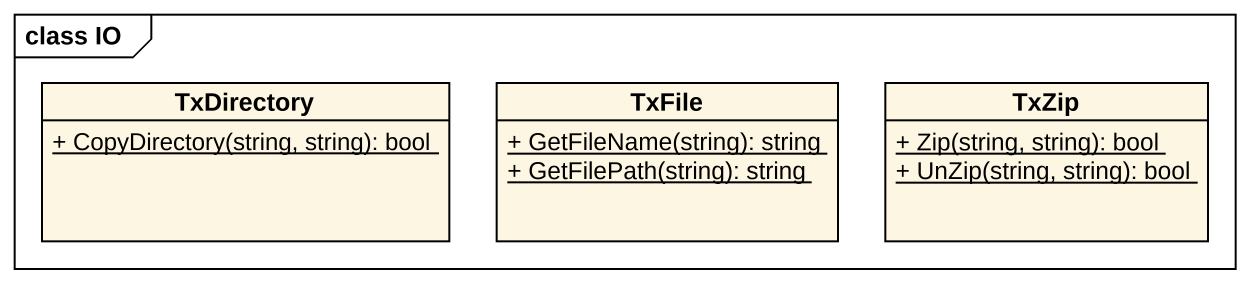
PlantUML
@startuml
mainframe class IO
hide circle
hide empty members
skinparam classAttributeIconSize 0
class TxDirectory {
  {static} + CopyDirectory(string, string): bool
}
class TxFile {
  {static} + GetFileName(string): string
  {static} + GetFilePath(string): string
}
class TxZip {
  {static} + Zip(string, string): bool
  {static} + UnZip(string, string): bool
}
@enduml
